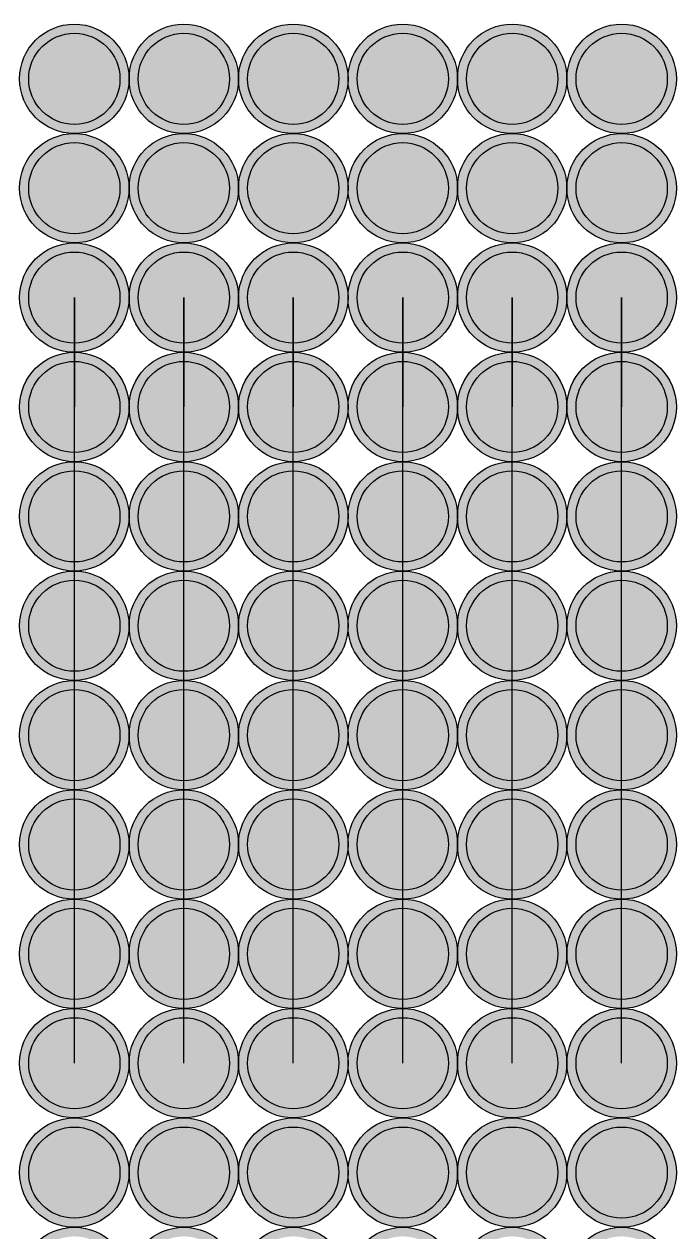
# Model space of a CAD drawing. Header units: inches. Extents: x -713 to 287, y -537 to 251.
# Drawn here: x -360.82 to -351.95, y -363.4 to -346.83 of the extents above; entities that cross this region are included whole.
import ezdxf

# ---------------------------------------------------------------- set-up
doc = ezdxf.new("R2010")
doc.units = ezdxf.units.IN
doc.header["$MEASUREMENT"] = 0

msp = doc.modelspace()

# ---------------------------------------------------------------- hatches: boundary and pattern name
at = {"linetype": 'Continuous'}
h = msp.add_hatch(color=256, dxfattribs=at)
h.set_gradient(color1=(6, 123, 249), one_color=1, tint=1)
h.paths.add_polyline_path([(-360.885, -347.583, 1), (-359.385, -347.583, 1)])
h.paths.add_polyline_path([(-359.51, -347.583, -1), (-360.76, -347.583, -1)], flags=16)
h = msp.add_hatch(color=256, dxfattribs=at)
h.set_gradient(color1=(247, 100, 8), one_color=1, tint=1)
h.paths.add_polyline_path([(-359.51, -347.583, 1), (-360.76, -347.583, 1)])
h = msp.add_hatch(color=256, dxfattribs=at)
h.set_gradient(color1=(6, 123, 249), one_color=1, tint=1)
h.paths.add_polyline_path([(-359.385, -347.583, 1), (-357.885, -347.583, 1)])
h.paths.add_polyline_path([(-358.01, -347.583, -1), (-359.26, -347.583, -1)], flags=16)
h = msp.add_hatch(color=256, dxfattribs=at)
h.set_gradient(color1=(247, 100, 8), one_color=1, tint=1)
h.paths.add_polyline_path([(-358.01, -347.583, 1), (-359.26, -347.583, 1)])
h = msp.add_hatch(color=256, dxfattribs=at)
h.set_gradient(color1=(6, 123, 249), one_color=1, tint=1)
h.paths.add_polyline_path([(-357.885, -347.583, 1), (-356.385, -347.583, 1)])
h.paths.add_polyline_path([(-356.51, -347.583, -1), (-357.76, -347.583, -1)], flags=16)
h = msp.add_hatch(color=256, dxfattribs=at)
h.set_gradient(color1=(247, 100, 8), one_color=1, tint=1)
h.paths.add_polyline_path([(-356.51, -347.583, 1), (-357.76, -347.583, 1)])
h = msp.add_hatch(color=256, dxfattribs=at)
h.set_gradient(color1=(6, 123, 249), one_color=1, tint=1)
h.paths.add_polyline_path([(-356.385, -347.583, 1), (-354.885, -347.583, 1)])
h.paths.add_polyline_path([(-355.01, -347.583, -1), (-356.26, -347.583, -1)], flags=16)
h = msp.add_hatch(color=256, dxfattribs=at)
h.set_gradient(color1=(247, 100, 8), one_color=1, tint=1)
h.paths.add_polyline_path([(-355.01, -347.583, 1), (-356.26, -347.583, 1)])
h = msp.add_hatch(color=256, dxfattribs=at)
h.set_gradient(color1=(6, 123, 249), one_color=1, tint=1)
h.paths.add_polyline_path([(-354.885, -347.583, 1), (-353.385, -347.583, 1)])
h.paths.add_polyline_path([(-353.51, -347.583, -1), (-354.76, -347.583, -1)], flags=16)
h = msp.add_hatch(color=256, dxfattribs=at)
h.set_gradient(color1=(247, 100, 8), one_color=1, tint=1)
h.paths.add_polyline_path([(-353.51, -347.583, 1), (-354.76, -347.583, 1)])
h = msp.add_hatch(color=256, dxfattribs=at)
h.set_gradient(color1=(6, 123, 249), one_color=1, tint=1)
h.paths.add_polyline_path([(-353.385, -347.583, 1), (-351.885, -347.583, 1)])
h.paths.add_polyline_path([(-352.01, -347.583, -1), (-353.26, -347.583, -1)], flags=16)
h = msp.add_hatch(color=256, dxfattribs=at)
h.set_gradient(color1=(247, 100, 8), one_color=1, tint=1)
h.paths.add_polyline_path([(-352.01, -347.583, 1), (-353.26, -347.583, 1)])
h = msp.add_hatch(color=256, dxfattribs=at)
h.set_gradient(color1=(6, 123, 249), one_color=1, tint=1)
h.paths.add_polyline_path([(-360.885, -349.083, 1), (-359.385, -349.083, 1)])
h.paths.add_polyline_path([(-359.51, -349.083, -1), (-360.76, -349.083, -1)], flags=16)
h = msp.add_hatch(color=256, dxfattribs=at)
h.set_gradient(color1=(247, 100, 8), one_color=1, tint=1)
h.paths.add_polyline_path([(-359.51, -349.083, 1), (-360.76, -349.083, 1)])
h = msp.add_hatch(color=256, dxfattribs=at)
h.set_gradient(color1=(6, 123, 249), one_color=1, tint=1)
h.paths.add_polyline_path([(-359.385, -349.083, 1), (-357.885, -349.083, 1)])
h.paths.add_polyline_path([(-358.01, -349.083, -1), (-359.26, -349.083, -1)], flags=16)
h = msp.add_hatch(color=256, dxfattribs=at)
h.set_gradient(color1=(247, 100, 8), one_color=1, tint=1)
h.paths.add_polyline_path([(-358.01, -349.083, 1), (-359.26, -349.083, 1)])
h = msp.add_hatch(color=256, dxfattribs=at)
h.set_gradient(color1=(6, 123, 249), one_color=1, tint=1)
h.paths.add_polyline_path([(-357.885, -349.083, 1), (-356.385, -349.083, 1)])
h.paths.add_polyline_path([(-356.51, -349.083, -1), (-357.76, -349.083, -1)], flags=16)
h = msp.add_hatch(color=256, dxfattribs=at)
h.set_gradient(color1=(247, 100, 8), one_color=1, tint=1)
h.paths.add_polyline_path([(-356.51, -349.083, 1), (-357.76, -349.083, 1)])
h = msp.add_hatch(color=256, dxfattribs=at)
h.set_gradient(color1=(6, 123, 249), one_color=1, tint=1)
h.paths.add_polyline_path([(-356.385, -349.083, 1), (-354.885, -349.083, 1)])
h.paths.add_polyline_path([(-355.01, -349.083, -1), (-356.26, -349.083, -1)], flags=16)
h = msp.add_hatch(color=256, dxfattribs=at)
h.set_gradient(color1=(247, 100, 8), one_color=1, tint=1)
h.paths.add_polyline_path([(-355.01, -349.083, 1), (-356.26, -349.083, 1)])
h = msp.add_hatch(color=256, dxfattribs=at)
h.set_gradient(color1=(6, 123, 249), one_color=1, tint=1)
h.paths.add_polyline_path([(-354.885, -349.083, 1), (-353.385, -349.083, 1)])
h.paths.add_polyline_path([(-353.51, -349.083, -1), (-354.76, -349.083, -1)], flags=16)
h = msp.add_hatch(color=256, dxfattribs=at)
h.set_gradient(color1=(247, 100, 8), one_color=1, tint=1)
h.paths.add_polyline_path([(-353.51, -349.083, 1), (-354.76, -349.083, 1)])
h = msp.add_hatch(color=256, dxfattribs=at)
h.set_gradient(color1=(6, 123, 249), one_color=1, tint=1)
h.paths.add_polyline_path([(-353.385, -349.083, 1), (-351.885, -349.083, 1)])
h.paths.add_polyline_path([(-352.01, -349.083, -1), (-353.26, -349.083, -1)], flags=16)
h = msp.add_hatch(color=256, dxfattribs=at)
h.set_gradient(color1=(247, 100, 8), one_color=1, tint=1)
h.paths.add_polyline_path([(-352.01, -349.083, 1), (-353.26, -349.083, 1)])
h = msp.add_hatch(color=256, dxfattribs=at)
h.set_gradient(color1=(6, 123, 249), one_color=1, tint=1)
h.paths.add_polyline_path([(-360.885, -350.583, 1), (-359.385, -350.583, 1)])
h.paths.add_polyline_path([(-359.51, -350.583, -1), (-360.76, -350.583, -1)], flags=16)
h = msp.add_hatch(color=256, dxfattribs=at)
h.set_gradient(color1=(247, 100, 8), one_color=1, tint=1)
h.paths.add_polyline_path([(-359.51, -350.583, 1), (-360.76, -350.583, 1)])
h = msp.add_hatch(color=256, dxfattribs=at)
h.set_gradient(color1=(6, 123, 249), one_color=1, tint=1)
h.paths.add_polyline_path([(-359.385, -350.583, 1), (-357.885, -350.583, 1)])
h.paths.add_polyline_path([(-358.01, -350.583, -1), (-359.26, -350.583, -1)], flags=16)
h = msp.add_hatch(color=256, dxfattribs=at)
h.set_gradient(color1=(247, 100, 8), one_color=1, tint=1)
h.paths.add_polyline_path([(-358.01, -350.583, 1), (-359.26, -350.583, 1)])
h = msp.add_hatch(color=256, dxfattribs=at)
h.set_gradient(color1=(6, 123, 249), one_color=1, tint=1)
h.paths.add_polyline_path([(-357.885, -350.583, 1), (-356.385, -350.583, 1)])
h.paths.add_polyline_path([(-356.51, -350.583, -1), (-357.76, -350.583, -1)], flags=16)
h = msp.add_hatch(color=256, dxfattribs=at)
h.set_gradient(color1=(247, 100, 8), one_color=1, tint=1)
h.paths.add_polyline_path([(-356.51, -350.583, 1), (-357.76, -350.583, 1)])
h = msp.add_hatch(color=256, dxfattribs=at)
h.set_gradient(color1=(6, 123, 249), one_color=1, tint=1)
h.paths.add_polyline_path([(-356.385, -350.583, 1), (-354.885, -350.583, 1)])
h.paths.add_polyline_path([(-355.01, -350.583, -1), (-356.26, -350.583, -1)], flags=16)
h = msp.add_hatch(color=256, dxfattribs=at)
h.set_gradient(color1=(247, 100, 8), one_color=1, tint=1)
h.paths.add_polyline_path([(-355.01, -350.583, 1), (-356.26, -350.583, 1)])
h = msp.add_hatch(color=256, dxfattribs=at)
h.set_gradient(color1=(6, 123, 249), one_color=1, tint=1)
h.paths.add_polyline_path([(-354.885, -350.583, 1), (-353.385, -350.583, 1)])
h.paths.add_polyline_path([(-353.51, -350.583, -1), (-354.76, -350.583, -1)], flags=16)
h = msp.add_hatch(color=256, dxfattribs=at)
h.set_gradient(color1=(247, 100, 8), one_color=1, tint=1)
h.paths.add_polyline_path([(-353.51, -350.583, 1), (-354.76, -350.583, 1)])
h = msp.add_hatch(color=256, dxfattribs=at)
h.set_gradient(color1=(6, 123, 249), one_color=1, tint=1)
h.paths.add_polyline_path([(-353.385, -350.583, 1), (-351.885, -350.583, 1)])
h.paths.add_polyline_path([(-352.01, -350.583, -1), (-353.26, -350.583, -1)], flags=16)
h = msp.add_hatch(color=256, dxfattribs=at)
h.set_gradient(color1=(247, 100, 8), one_color=1, tint=1)
h.paths.add_polyline_path([(-352.01, -350.583, 1), (-353.26, -350.583, 1)])
h = msp.add_hatch(color=256, dxfattribs=at)
h.set_gradient(color1=(6, 123, 249), one_color=1, tint=1)
h.paths.add_polyline_path([(-360.885, -352.083, 1), (-359.385, -352.083, 1)])
h.paths.add_polyline_path([(-359.51, -352.083, -1), (-360.76, -352.083, -1)], flags=16)
h = msp.add_hatch(color=256, dxfattribs=at)
h.set_gradient(color1=(6, 123, 249), one_color=1, tint=1)
h.paths.add_polyline_path([(-359.385, -352.083, 1), (-357.885, -352.083, 1)])
h.paths.add_polyline_path([(-358.01, -352.083, -1), (-359.26, -352.083, -1)], flags=16)
h = msp.add_hatch(color=256, dxfattribs=at)
h.set_gradient(color1=(6, 123, 249), one_color=1, tint=1)
h.paths.add_polyline_path([(-357.885, -352.083, 1), (-356.385, -352.083, 1)])
h.paths.add_polyline_path([(-356.51, -352.083, -1), (-357.76, -352.083, -1)], flags=16)
h = msp.add_hatch(color=256, dxfattribs=at)
h.set_gradient(color1=(6, 123, 249), one_color=1, tint=1)
h.paths.add_polyline_path([(-356.385, -352.083, 1), (-354.885, -352.083, 1)])
h.paths.add_polyline_path([(-355.01, -352.083, -1), (-356.26, -352.083, -1)], flags=16)
h = msp.add_hatch(color=256, dxfattribs=at)
h.set_gradient(color1=(6, 123, 249), one_color=1, tint=1)
h.paths.add_polyline_path([(-354.885, -352.083, 1), (-353.385, -352.083, 1)])
h.paths.add_polyline_path([(-353.51, -352.083, -1), (-354.76, -352.083, -1)], flags=16)
h = msp.add_hatch(color=256, dxfattribs=at)
h.set_gradient(color1=(6, 123, 249), one_color=1, tint=1)
h.paths.add_polyline_path([(-353.385, -352.083, 1), (-351.885, -352.083, 1)])
h.paths.add_polyline_path([(-352.01, -352.083, -1), (-353.26, -352.083, -1)], flags=16)
h = msp.add_hatch(color=256, dxfattribs=at)
h.set_gradient(color1=(247, 100, 8), one_color=1, tint=1)
h.paths.add_polyline_path([(-359.51, -352.083, 1), (-360.76, -352.083, 1)])
h = msp.add_hatch(color=256, dxfattribs=at)
h.set_gradient(color1=(247, 100, 8), one_color=1, tint=1)
h.paths.add_polyline_path([(-358.01, -352.083, 1), (-359.26, -352.083, 1)])
h = msp.add_hatch(color=256, dxfattribs=at)
h.set_gradient(color1=(247, 100, 8), one_color=1, tint=1)
h.paths.add_polyline_path([(-356.51, -352.083, 1), (-357.76, -352.083, 1)])
h = msp.add_hatch(color=256, dxfattribs=at)
h.set_gradient(color1=(247, 100, 8), one_color=1, tint=1)
h.paths.add_polyline_path([(-355.01, -352.083, 1), (-356.26, -352.083, 1)])
h = msp.add_hatch(color=256, dxfattribs=at)
h.set_gradient(color1=(247, 100, 8), one_color=1, tint=1)
h.paths.add_polyline_path([(-353.51, -352.083, 1), (-354.76, -352.083, 1)])
h = msp.add_hatch(color=256, dxfattribs=at)
h.set_gradient(color1=(247, 100, 8), one_color=1, tint=1)
h.paths.add_polyline_path([(-352.01, -352.083, 1), (-353.26, -352.083, 1)])
h = msp.add_hatch(color=256, dxfattribs=at)
h.set_gradient(color1=(6, 123, 249), one_color=1, tint=1)
h.paths.add_polyline_path([(-360.885, -353.583, 1), (-359.385, -353.583, 1)])
h.paths.add_polyline_path([(-359.51, -353.583, -1), (-360.76, -353.583, -1)], flags=16)
h = msp.add_hatch(color=256, dxfattribs=at)
h.set_gradient(color1=(6, 123, 249), one_color=1, tint=1)
h.paths.add_polyline_path([(-359.385, -353.583, 1), (-357.885, -353.583, 1)])
h.paths.add_polyline_path([(-358.01, -353.583, -1), (-359.26, -353.583, -1)], flags=16)
h = msp.add_hatch(color=256, dxfattribs=at)
h.set_gradient(color1=(6, 123, 249), one_color=1, tint=1)
h.paths.add_polyline_path([(-357.885, -353.583, 1), (-356.385, -353.583, 1)])
h.paths.add_polyline_path([(-356.51, -353.583, -1), (-357.76, -353.583, -1)], flags=16)
h = msp.add_hatch(color=256, dxfattribs=at)
h.set_gradient(color1=(6, 123, 249), one_color=1, tint=1)
h.paths.add_polyline_path([(-356.385, -353.583, 1), (-354.885, -353.583, 1)])
h.paths.add_polyline_path([(-355.01, -353.583, -1), (-356.26, -353.583, -1)], flags=16)
h = msp.add_hatch(color=256, dxfattribs=at)
h.set_gradient(color1=(6, 123, 249), one_color=1, tint=1)
h.paths.add_polyline_path([(-354.885, -353.583, 1), (-353.385, -353.583, 1)])
h.paths.add_polyline_path([(-353.51, -353.583, -1), (-354.76, -353.583, -1)], flags=16)
h = msp.add_hatch(color=256, dxfattribs=at)
h.set_gradient(color1=(6, 123, 249), one_color=1, tint=1)
h.paths.add_polyline_path([(-353.385, -353.583, 1), (-351.885, -353.583, 1)])
h.paths.add_polyline_path([(-352.01, -353.583, -1), (-353.26, -353.583, -1)], flags=16)
h = msp.add_hatch(color=256, dxfattribs=at)
h.set_gradient(color1=(247, 100, 8), one_color=1, tint=1)
h.paths.add_polyline_path([(-359.51, -353.583, 1), (-360.76, -353.583, 1)])
h = msp.add_hatch(color=256, dxfattribs=at)
h.set_gradient(color1=(247, 100, 8), one_color=1, tint=1)
h.paths.add_polyline_path([(-358.01, -353.583, 1), (-359.26, -353.583, 1)])
h = msp.add_hatch(color=256, dxfattribs=at)
h.set_gradient(color1=(247, 100, 8), one_color=1, tint=1)
h.paths.add_polyline_path([(-356.51, -353.583, 1), (-357.76, -353.583, 1)])
h = msp.add_hatch(color=256, dxfattribs=at)
h.set_gradient(color1=(247, 100, 8), one_color=1, tint=1)
h.paths.add_polyline_path([(-355.01, -353.583, 1), (-356.26, -353.583, 1)])
h = msp.add_hatch(color=256, dxfattribs=at)
h.set_gradient(color1=(247, 100, 8), one_color=1, tint=1)
h.paths.add_polyline_path([(-353.51, -353.583, 1), (-354.76, -353.583, 1)])
h = msp.add_hatch(color=256, dxfattribs=at)
h.set_gradient(color1=(247, 100, 8), one_color=1, tint=1)
h.paths.add_polyline_path([(-352.01, -353.583, 1), (-353.26, -353.583, 1)])
h = msp.add_hatch(color=256, dxfattribs=at)
h.set_gradient(color1=(6, 123, 249), one_color=1, tint=1)
h.paths.add_polyline_path([(-360.885, -355.083, 1), (-359.385, -355.083, 1)])
h.paths.add_polyline_path([(-359.51, -355.083, -1), (-360.76, -355.083, -1)], flags=16)
h = msp.add_hatch(color=256, dxfattribs=at)
h.set_gradient(color1=(6, 123, 249), one_color=1, tint=1)
h.paths.add_polyline_path([(-359.385, -355.083, 1), (-357.885, -355.083, 1)])
h.paths.add_polyline_path([(-358.01, -355.083, -1), (-359.26, -355.083, -1)], flags=16)
h = msp.add_hatch(color=256, dxfattribs=at)
h.set_gradient(color1=(6, 123, 249), one_color=1, tint=1)
h.paths.add_polyline_path([(-357.885, -355.083, 1), (-356.385, -355.083, 1)])
h.paths.add_polyline_path([(-356.51, -355.083, -1), (-357.76, -355.083, -1)], flags=16)
h = msp.add_hatch(color=256, dxfattribs=at)
h.set_gradient(color1=(6, 123, 249), one_color=1, tint=1)
h.paths.add_polyline_path([(-356.385, -355.083, 1), (-354.885, -355.083, 1)])
h.paths.add_polyline_path([(-355.01, -355.083, -1), (-356.26, -355.083, -1)], flags=16)
h = msp.add_hatch(color=256, dxfattribs=at)
h.set_gradient(color1=(6, 123, 249), one_color=1, tint=1)
h.paths.add_polyline_path([(-354.885, -355.083, 1), (-353.385, -355.083, 1)])
h.paths.add_polyline_path([(-353.51, -355.083, -1), (-354.76, -355.083, -1)], flags=16)
h = msp.add_hatch(color=256, dxfattribs=at)
h.set_gradient(color1=(6, 123, 249), one_color=1, tint=1)
h.paths.add_polyline_path([(-353.385, -355.083, 1), (-351.885, -355.083, 1)])
h.paths.add_polyline_path([(-352.01, -355.083, -1), (-353.26, -355.083, -1)], flags=16)
h = msp.add_hatch(color=256, dxfattribs=at)
h.set_gradient(color1=(247, 100, 8), one_color=1, tint=1)
h.paths.add_polyline_path([(-359.51, -355.083, 1), (-360.76, -355.083, 1)])
h = msp.add_hatch(color=256, dxfattribs=at)
h.set_gradient(color1=(247, 100, 8), one_color=1, tint=1)
h.paths.add_polyline_path([(-358.01, -355.083, 1), (-359.26, -355.083, 1)])
h = msp.add_hatch(color=256, dxfattribs=at)
h.set_gradient(color1=(247, 100, 8), one_color=1, tint=1)
h.paths.add_polyline_path([(-356.51, -355.083, 1), (-357.76, -355.083, 1)])
h = msp.add_hatch(color=256, dxfattribs=at)
h.set_gradient(color1=(247, 100, 8), one_color=1, tint=1)
h.paths.add_polyline_path([(-355.01, -355.083, 1), (-356.26, -355.083, 1)])
h = msp.add_hatch(color=256, dxfattribs=at)
h.set_gradient(color1=(247, 100, 8), one_color=1, tint=1)
h.paths.add_polyline_path([(-353.51, -355.083, 1), (-354.76, -355.083, 1)])
h = msp.add_hatch(color=256, dxfattribs=at)
h.set_gradient(color1=(247, 100, 8), one_color=1, tint=1)
h.paths.add_polyline_path([(-352.01, -355.083, 1), (-353.26, -355.083, 1)])
h = msp.add_hatch(color=256, dxfattribs=at)
h.set_gradient(color1=(6, 123, 249), one_color=1, tint=1)
h.paths.add_polyline_path([(-360.885, -356.583, 1), (-359.385, -356.583, 1)])
h.paths.add_polyline_path([(-359.51, -356.583, -1), (-360.76, -356.583, -1)], flags=16)
h = msp.add_hatch(color=256, dxfattribs=at)
h.set_gradient(color1=(6, 123, 249), one_color=1, tint=1)
h.paths.add_polyline_path([(-359.385, -356.583, 1), (-357.885, -356.583, 1)])
h.paths.add_polyline_path([(-358.01, -356.583, -1), (-359.26, -356.583, -1)], flags=16)
h = msp.add_hatch(color=256, dxfattribs=at)
h.set_gradient(color1=(6, 123, 249), one_color=1, tint=1)
h.paths.add_polyline_path([(-357.885, -356.583, 1), (-356.385, -356.583, 1)])
h.paths.add_polyline_path([(-356.51, -356.583, -1), (-357.76, -356.583, -1)], flags=16)
h = msp.add_hatch(color=256, dxfattribs=at)
h.set_gradient(color1=(6, 123, 249), one_color=1, tint=1)
h.paths.add_polyline_path([(-356.385, -356.583, 1), (-354.885, -356.583, 1)])
h.paths.add_polyline_path([(-355.01, -356.583, -1), (-356.26, -356.583, -1)], flags=16)
h = msp.add_hatch(color=256, dxfattribs=at)
h.set_gradient(color1=(6, 123, 249), one_color=1, tint=1)
h.paths.add_polyline_path([(-354.885, -356.583, 1), (-353.385, -356.583, 1)])
h.paths.add_polyline_path([(-353.51, -356.583, -1), (-354.76, -356.583, -1)], flags=16)
h = msp.add_hatch(color=256, dxfattribs=at)
h.set_gradient(color1=(6, 123, 249), one_color=1, tint=1)
h.paths.add_polyline_path([(-353.385, -356.583, 1), (-351.885, -356.583, 1)])
h.paths.add_polyline_path([(-352.01, -356.583, -1), (-353.26, -356.583, -1)], flags=16)
h = msp.add_hatch(color=256, dxfattribs=at)
h.set_gradient(color1=(247, 100, 8), one_color=1, tint=1)
h.paths.add_polyline_path([(-359.51, -356.583, 1), (-360.76, -356.583, 1)])
h = msp.add_hatch(color=256, dxfattribs=at)
h.set_gradient(color1=(247, 100, 8), one_color=1, tint=1)
h.paths.add_polyline_path([(-358.01, -356.583, 1), (-359.26, -356.583, 1)])
h = msp.add_hatch(color=256, dxfattribs=at)
h.set_gradient(color1=(247, 100, 8), one_color=1, tint=1)
h.paths.add_polyline_path([(-356.51, -356.583, 1), (-357.76, -356.583, 1)])
h = msp.add_hatch(color=256, dxfattribs=at)
h.set_gradient(color1=(247, 100, 8), one_color=1, tint=1)
h.paths.add_polyline_path([(-355.01, -356.583, 1), (-356.26, -356.583, 1)])
h = msp.add_hatch(color=256, dxfattribs=at)
h.set_gradient(color1=(247, 100, 8), one_color=1, tint=1)
h.paths.add_polyline_path([(-353.51, -356.583, 1), (-354.76, -356.583, 1)])
h = msp.add_hatch(color=256, dxfattribs=at)
h.set_gradient(color1=(247, 100, 8), one_color=1, tint=1)
h.paths.add_polyline_path([(-352.01, -356.583, 1), (-353.26, -356.583, 1)])
h = msp.add_hatch(color=256, dxfattribs=at)
h.set_gradient(color1=(6, 123, 249), one_color=1, tint=1)
h.paths.add_polyline_path([(-360.885, -358.083, 1), (-359.385, -358.083, 1)])
h.paths.add_polyline_path([(-359.51, -358.083, -1), (-360.76, -358.083, -1)], flags=16)
h = msp.add_hatch(color=256, dxfattribs=at)
h.set_gradient(color1=(6, 123, 249), one_color=1, tint=1)
h.paths.add_polyline_path([(-359.385, -358.083, 1), (-357.885, -358.083, 1)])
h.paths.add_polyline_path([(-358.01, -358.083, -1), (-359.26, -358.083, -1)], flags=16)
h = msp.add_hatch(color=256, dxfattribs=at)
h.set_gradient(color1=(6, 123, 249), one_color=1, tint=1)
h.paths.add_polyline_path([(-357.885, -358.083, 1), (-356.385, -358.083, 1)])
h.paths.add_polyline_path([(-356.51, -358.083, -1), (-357.76, -358.083, -1)], flags=16)
h = msp.add_hatch(color=256, dxfattribs=at)
h.set_gradient(color1=(6, 123, 249), one_color=1, tint=1)
h.paths.add_polyline_path([(-356.385, -358.083, 1), (-354.885, -358.083, 1)])
h.paths.add_polyline_path([(-355.01, -358.083, -1), (-356.26, -358.083, -1)], flags=16)
h = msp.add_hatch(color=256, dxfattribs=at)
h.set_gradient(color1=(6, 123, 249), one_color=1, tint=1)
h.paths.add_polyline_path([(-354.885, -358.083, 1), (-353.385, -358.083, 1)])
h.paths.add_polyline_path([(-353.51, -358.083, -1), (-354.76, -358.083, -1)], flags=16)
h = msp.add_hatch(color=256, dxfattribs=at)
h.set_gradient(color1=(6, 123, 249), one_color=1, tint=1)
h.paths.add_polyline_path([(-353.385, -358.083, 1), (-351.885, -358.083, 1)])
h.paths.add_polyline_path([(-352.01, -358.083, -1), (-353.26, -358.083, -1)], flags=16)
h = msp.add_hatch(color=256, dxfattribs=at)
h.set_gradient(color1=(247, 100, 8), one_color=1, tint=1)
h.paths.add_polyline_path([(-359.51, -358.083, 1), (-360.76, -358.083, 1)])
h = msp.add_hatch(color=256, dxfattribs=at)
h.set_gradient(color1=(247, 100, 8), one_color=1, tint=1)
h.paths.add_polyline_path([(-358.01, -358.083, 1), (-359.26, -358.083, 1)])
h = msp.add_hatch(color=256, dxfattribs=at)
h.set_gradient(color1=(247, 100, 8), one_color=1, tint=1)
h.paths.add_polyline_path([(-356.51, -358.083, 1), (-357.76, -358.083, 1)])
h = msp.add_hatch(color=256, dxfattribs=at)
h.set_gradient(color1=(247, 100, 8), one_color=1, tint=1)
h.paths.add_polyline_path([(-355.01, -358.083, 1), (-356.26, -358.083, 1)])
h = msp.add_hatch(color=256, dxfattribs=at)
h.set_gradient(color1=(247, 100, 8), one_color=1, tint=1)
h.paths.add_polyline_path([(-353.51, -358.083, 1), (-354.76, -358.083, 1)])
h = msp.add_hatch(color=256, dxfattribs=at)
h.set_gradient(color1=(247, 100, 8), one_color=1, tint=1)
h.paths.add_polyline_path([(-352.01, -358.083, 1), (-353.26, -358.083, 1)])
h = msp.add_hatch(color=256, dxfattribs=at)
h.set_gradient(color1=(6, 123, 249), one_color=1, tint=1)
h.paths.add_polyline_path([(-360.885, -359.583, 1), (-359.385, -359.583, 1)])
h.paths.add_polyline_path([(-359.51, -359.583, -1), (-360.76, -359.583, -1)], flags=16)
h = msp.add_hatch(color=256, dxfattribs=at)
h.set_gradient(color1=(6, 123, 249), one_color=1, tint=1)
h.paths.add_polyline_path([(-359.385, -359.583, 1), (-357.885, -359.583, 1)])
h.paths.add_polyline_path([(-358.01, -359.583, -1), (-359.26, -359.583, -1)], flags=16)
h = msp.add_hatch(color=256, dxfattribs=at)
h.set_gradient(color1=(6, 123, 249), one_color=1, tint=1)
h.paths.add_polyline_path([(-357.885, -359.583, 1), (-356.385, -359.583, 1)])
h.paths.add_polyline_path([(-356.51, -359.583, -1), (-357.76, -359.583, -1)], flags=16)
h = msp.add_hatch(color=256, dxfattribs=at)
h.set_gradient(color1=(6, 123, 249), one_color=1, tint=1)
h.paths.add_polyline_path([(-356.385, -359.583, 1), (-354.885, -359.583, 1)])
h.paths.add_polyline_path([(-355.01, -359.583, -1), (-356.26, -359.583, -1)], flags=16)
h = msp.add_hatch(color=256, dxfattribs=at)
h.set_gradient(color1=(6, 123, 249), one_color=1, tint=1)
h.paths.add_polyline_path([(-354.885, -359.583, 1), (-353.385, -359.583, 1)])
h.paths.add_polyline_path([(-353.51, -359.583, -1), (-354.76, -359.583, -1)], flags=16)
h = msp.add_hatch(color=256, dxfattribs=at)
h.set_gradient(color1=(6, 123, 249), one_color=1, tint=1)
h.paths.add_polyline_path([(-353.385, -359.583, 1), (-351.885, -359.583, 1)])
h.paths.add_polyline_path([(-352.01, -359.583, -1), (-353.26, -359.583, -1)], flags=16)
h = msp.add_hatch(color=256, dxfattribs=at)
h.set_gradient(color1=(247, 100, 8), one_color=1, tint=1)
h.paths.add_polyline_path([(-359.51, -359.583, 1), (-360.76, -359.583, 1)])
h = msp.add_hatch(color=256, dxfattribs=at)
h.set_gradient(color1=(247, 100, 8), one_color=1, tint=1)
h.paths.add_polyline_path([(-358.01, -359.583, 1), (-359.26, -359.583, 1)])
h = msp.add_hatch(color=256, dxfattribs=at)
h.set_gradient(color1=(247, 100, 8), one_color=1, tint=1)
h.paths.add_polyline_path([(-356.51, -359.583, 1), (-357.76, -359.583, 1)])
h = msp.add_hatch(color=256, dxfattribs=at)
h.set_gradient(color1=(247, 100, 8), one_color=1, tint=1)
h.paths.add_polyline_path([(-355.01, -359.583, 1), (-356.26, -359.583, 1)])
h = msp.add_hatch(color=256, dxfattribs=at)
h.set_gradient(color1=(247, 100, 8), one_color=1, tint=1)
h.paths.add_polyline_path([(-353.51, -359.583, 1), (-354.76, -359.583, 1)])
h = msp.add_hatch(color=256, dxfattribs=at)
h.set_gradient(color1=(247, 100, 8), one_color=1, tint=1)
h.paths.add_polyline_path([(-352.01, -359.583, 1), (-353.26, -359.583, 1)])
h = msp.add_hatch(color=256, dxfattribs=at)
h.set_gradient(color1=(6, 123, 249), one_color=1, tint=1)
h.paths.add_polyline_path([(-360.885, -361.083, 1), (-359.385, -361.083, 1)])
h.paths.add_polyline_path([(-359.51, -361.083, -1), (-360.76, -361.083, -1)], flags=16)
h = msp.add_hatch(color=256, dxfattribs=at)
h.set_gradient(color1=(6, 123, 249), one_color=1, tint=1)
h.paths.add_polyline_path([(-359.385, -361.083, 1), (-357.885, -361.083, 1)])
h.paths.add_polyline_path([(-358.01, -361.083, -1), (-359.26, -361.083, -1)], flags=16)
h = msp.add_hatch(color=256, dxfattribs=at)
h.set_gradient(color1=(6, 123, 249), one_color=1, tint=1)
h.paths.add_polyline_path([(-357.885, -361.083, 1), (-356.385, -361.083, 1)])
h.paths.add_polyline_path([(-356.51, -361.083, -1), (-357.76, -361.083, -1)], flags=16)
h = msp.add_hatch(color=256, dxfattribs=at)
h.set_gradient(color1=(6, 123, 249), one_color=1, tint=1)
h.paths.add_polyline_path([(-356.385, -361.083, 1), (-354.885, -361.083, 1)])
h.paths.add_polyline_path([(-355.01, -361.083, -1), (-356.26, -361.083, -1)], flags=16)
h = msp.add_hatch(color=256, dxfattribs=at)
h.set_gradient(color1=(6, 123, 249), one_color=1, tint=1)
h.paths.add_polyline_path([(-354.885, -361.083, 1), (-353.385, -361.083, 1)])
h.paths.add_polyline_path([(-353.51, -361.083, -1), (-354.76, -361.083, -1)], flags=16)
h = msp.add_hatch(color=256, dxfattribs=at)
h.set_gradient(color1=(6, 123, 249), one_color=1, tint=1)
h.paths.add_polyline_path([(-353.385, -361.083, 1), (-351.885, -361.083, 1)])
h.paths.add_polyline_path([(-352.01, -361.083, -1), (-353.26, -361.083, -1)], flags=16)
h = msp.add_hatch(color=256, dxfattribs=at)
h.set_gradient(color1=(247, 100, 8), one_color=1, tint=1)
h.paths.add_polyline_path([(-359.51, -361.083, 1), (-360.76, -361.083, 1)])
h = msp.add_hatch(color=256, dxfattribs=at)
h.set_gradient(color1=(247, 100, 8), one_color=1, tint=1)
h.paths.add_polyline_path([(-358.01, -361.083, 1), (-359.26, -361.083, 1)])
h = msp.add_hatch(color=256, dxfattribs=at)
h.set_gradient(color1=(247, 100, 8), one_color=1, tint=1)
h.paths.add_polyline_path([(-356.51, -361.083, 1), (-357.76, -361.083, 1)])
h = msp.add_hatch(color=256, dxfattribs=at)
h.set_gradient(color1=(247, 100, 8), one_color=1, tint=1)
h.paths.add_polyline_path([(-355.01, -361.083, 1), (-356.26, -361.083, 1)])
h = msp.add_hatch(color=256, dxfattribs=at)
h.set_gradient(color1=(247, 100, 8), one_color=1, tint=1)
h.paths.add_polyline_path([(-353.51, -361.083, 1), (-354.76, -361.083, 1)])
h = msp.add_hatch(color=256, dxfattribs=at)
h.set_gradient(color1=(247, 100, 8), one_color=1, tint=1)
h.paths.add_polyline_path([(-352.01, -361.083, 1), (-353.26, -361.083, 1)])
h = msp.add_hatch(color=256, dxfattribs=at)
h.set_gradient(color1=(6, 123, 249), one_color=1, tint=1)
h.paths.add_polyline_path([(-360.885, -362.583, 1), (-359.385, -362.583, 1)])
h.paths.add_polyline_path([(-359.51, -362.583, -1), (-360.76, -362.583, -1)], flags=16)
h = msp.add_hatch(color=256, dxfattribs=at)
h.set_gradient(color1=(6, 123, 249), one_color=1, tint=1)
h.paths.add_polyline_path([(-359.385, -362.583, 1), (-357.885, -362.583, 1)])
h.paths.add_polyline_path([(-358.01, -362.583, -1), (-359.26, -362.583, -1)], flags=16)
h = msp.add_hatch(color=256, dxfattribs=at)
h.set_gradient(color1=(6, 123, 249), one_color=1, tint=1)
h.paths.add_polyline_path([(-357.885, -362.583, 1), (-356.385, -362.583, 1)])
h.paths.add_polyline_path([(-356.51, -362.583, -1), (-357.76, -362.583, -1)], flags=16)
h = msp.add_hatch(color=256, dxfattribs=at)
h.set_gradient(color1=(6, 123, 249), one_color=1, tint=1)
h.paths.add_polyline_path([(-356.385, -362.583, 1), (-354.885, -362.583, 1)])
h.paths.add_polyline_path([(-355.01, -362.583, -1), (-356.26, -362.583, -1)], flags=16)
h = msp.add_hatch(color=256, dxfattribs=at)
h.set_gradient(color1=(6, 123, 249), one_color=1, tint=1)
h.paths.add_polyline_path([(-354.885, -362.583, 1), (-353.385, -362.583, 1)])
h.paths.add_polyline_path([(-353.51, -362.583, -1), (-354.76, -362.583, -1)], flags=16)
h = msp.add_hatch(color=256, dxfattribs=at)
h.set_gradient(color1=(6, 123, 249), one_color=1, tint=1)
h.paths.add_polyline_path([(-353.385, -362.583, 1), (-351.885, -362.583, 1)])
h.paths.add_polyline_path([(-352.01, -362.583, -1), (-353.26, -362.583, -1)], flags=16)
h = msp.add_hatch(color=256, dxfattribs=at)
h.set_gradient(color1=(247, 100, 8), one_color=1, tint=1)
h.paths.add_polyline_path([(-359.51, -362.583, 1), (-360.76, -362.583, 1)])
h = msp.add_hatch(color=256, dxfattribs=at)
h.set_gradient(color1=(247, 100, 8), one_color=1, tint=1)
h.paths.add_polyline_path([(-358.01, -362.583, 1), (-359.26, -362.583, 1)])
h = msp.add_hatch(color=256, dxfattribs=at)
h.set_gradient(color1=(247, 100, 8), one_color=1, tint=1)
h.paths.add_polyline_path([(-356.51, -362.583, 1), (-357.76, -362.583, 1)])
h = msp.add_hatch(color=256, dxfattribs=at)
h.set_gradient(color1=(247, 100, 8), one_color=1, tint=1)
h.paths.add_polyline_path([(-355.01, -362.583, 1), (-356.26, -362.583, 1)])
h = msp.add_hatch(color=256, dxfattribs=at)
h.set_gradient(color1=(247, 100, 8), one_color=1, tint=1)
h.paths.add_polyline_path([(-353.51, -362.583, 1), (-354.76, -362.583, 1)])
h = msp.add_hatch(color=256, dxfattribs=at)
h.set_gradient(color1=(247, 100, 8), one_color=1, tint=1)
h.paths.add_polyline_path([(-352.01, -362.583, 1), (-353.26, -362.583, 1)])
h = msp.add_hatch(color=256, dxfattribs=at)
h.set_gradient(color1=(6, 123, 249), one_color=1, tint=1)
h.paths.add_polyline_path([(-360.885, -364.083, 1), (-359.385, -364.083, 1)])
h.paths.add_polyline_path([(-359.51, -364.083, -1), (-360.76, -364.083, -1)], flags=16)
h = msp.add_hatch(color=256, dxfattribs=at)
h.set_gradient(color1=(6, 123, 249), one_color=1, tint=1)
h.paths.add_polyline_path([(-359.385, -364.083, 1), (-357.885, -364.083, 1)])
h.paths.add_polyline_path([(-358.01, -364.083, -1), (-359.26, -364.083, -1)], flags=16)
h = msp.add_hatch(color=256, dxfattribs=at)
h.set_gradient(color1=(6, 123, 249), one_color=1, tint=1)
h.paths.add_polyline_path([(-357.885, -364.083, 1), (-356.385, -364.083, 1)])
h.paths.add_polyline_path([(-356.51, -364.083, -1), (-357.76, -364.083, -1)], flags=16)
h = msp.add_hatch(color=256, dxfattribs=at)
h.set_gradient(color1=(6, 123, 249), one_color=1, tint=1)
h.paths.add_polyline_path([(-356.385, -364.083, 1), (-354.885, -364.083, 1)])
h.paths.add_polyline_path([(-355.01, -364.083, -1), (-356.26, -364.083, -1)], flags=16)
h = msp.add_hatch(color=256, dxfattribs=at)
h.set_gradient(color1=(6, 123, 249), one_color=1, tint=1)
h.paths.add_polyline_path([(-354.885, -364.083, 1), (-353.385, -364.083, 1)])
h.paths.add_polyline_path([(-353.51, -364.083, -1), (-354.76, -364.083, -1)], flags=16)
h = msp.add_hatch(color=256, dxfattribs=at)
h.set_gradient(color1=(6, 123, 249), one_color=1, tint=1)
h.paths.add_polyline_path([(-353.385, -364.083, 1), (-351.885, -364.083, 1)])
h.paths.add_polyline_path([(-352.01, -364.083, -1), (-353.26, -364.083, -1)], flags=16)

# ---------------------------------------------------------------- linework, layer by layer
for p, q in [((-360.135, -352.083), (-360.135, -350.583)), ((-360.135, -350.583), (-360.135, -352.083)), ((-358.635, -352.083), (-358.635, -350.583)), ((-358.635, -350.583), (-358.635, -352.083)), ((-357.135, -352.083), (-357.135, -350.583)), ((-357.135, -350.583), (-357.135, -352.083)), ((-355.635, -352.083), (-355.635, -350.583)), ((-355.635, -350.583), (-355.635, -352.083)), ((-354.135, -352.083), (-354.135, -350.583)), ((-354.135, -350.583), (-354.135, -352.083)), ((-352.635, -352.083), (-352.635, -350.583)), ((-352.635, -350.583), (-352.635, -352.083)), ((-360.135, -353.583), (-360.135, -352.083)), ((-358.635, -353.583), (-358.635, -352.083)), ((-357.135, -353.583), (-357.135, -352.083)), ((-355.635, -353.583), (-355.635, -352.083)), ((-354.135, -353.583), (-354.135, -352.083)), ((-352.635, -353.583), (-352.635, -352.083)), ((-360.135, -355.083), (-360.135, -353.583)), ((-358.635, -355.083), (-358.635, -353.583)), ((-357.135, -355.083), (-357.135, -353.583)), ((-355.635, -355.083), (-355.635, -353.583)), ((-354.135, -355.083), (-354.135, -353.583)), ((-352.635, -355.083), (-352.635, -353.583)), ((-360.135, -356.583), (-360.135, -355.083)), ((-358.635, -356.583), (-358.635, -355.083)), ((-357.135, -356.583), (-357.135, -355.083)), ((-355.635, -356.583), (-355.635, -355.083)), ((-354.135, -356.583), (-354.135, -355.083)), ((-352.635, -356.583), (-352.635, -355.083)), ((-360.135, -358.083), (-360.135, -356.583)), ((-358.635, -358.083), (-358.635, -356.583)), ((-357.135, -358.083), (-357.135, -356.583)), ((-355.635, -358.083), (-355.635, -356.583)), ((-354.135, -358.083), (-354.135, -356.583)), ((-352.635, -358.083), (-352.635, -356.583)), ((-360.135, -359.583), (-360.135, -358.083)), ((-358.635, -359.583), (-358.635, -358.083)), ((-357.135, -359.583), (-357.135, -358.083)), ((-355.635, -359.583), (-355.635, -358.083)), ((-354.135, -359.583), (-354.135, -358.083)), ((-352.635, -359.583), (-352.635, -358.083)), ((-360.135, -361.083), (-360.135, -359.583)), ((-358.635, -361.083), (-358.635, -359.583)), ((-357.135, -361.083), (-357.135, -359.583)), ((-355.635, -361.083), (-355.635, -359.583)), ((-354.135, -361.083), (-354.135, -359.583)), ((-352.635, -361.083), (-352.635, -359.583))]:
    msp.add_line(p, q, dxfattribs=at)
for centre, radius in [((-360.135, -347.583), 0.75), ((-360.135, -347.583), 0.625), ((-358.635, -347.583), 0.75), ((-358.635, -347.583), 0.625), ((-357.135, -347.583), 0.75), ((-357.135, -347.583), 0.625), ((-355.635, -347.583), 0.75), ((-355.635, -347.583), 0.625), ((-354.135, -347.583), 0.75), ((-354.135, -347.583), 0.625), ((-352.635, -347.583), 0.75), ((-352.635, -347.583), 0.625), ((-360.135, -349.083), 0.75), ((-360.135, -349.083), 0.625), ((-358.635, -349.083), 0.75), ((-358.635, -349.083), 0.625), ((-357.135, -349.083), 0.75), ((-357.135, -349.083), 0.625), ((-355.635, -349.083), 0.75), ((-355.635, -349.083), 0.625), ((-354.135, -349.083), 0.75), ((-354.135, -349.083), 0.625), ((-352.635, -349.083), 0.75), ((-352.635, -349.083), 0.625), ((-360.135, -350.583), 0.75), ((-360.135, -350.583), 0.625), ((-358.635, -350.583), 0.75), ((-358.635, -350.583), 0.625), ((-357.135, -350.583), 0.75), ((-357.135, -350.583), 0.625), ((-355.635, -350.583), 0.75), ((-355.635, -350.583), 0.625), ((-354.135, -350.583), 0.75), ((-354.135, -350.583), 0.625), ((-352.635, -350.583), 0.75), ((-352.635, -350.583), 0.625), ((-360.135, -352.083), 0.75), ((-358.635, -352.083), 0.75), ((-357.135, -352.083), 0.75), ((-355.635, -352.083), 0.75), ((-354.135, -352.083), 0.75), ((-352.635, -352.083), 0.75), ((-360.135, -352.083), 0.625), ((-358.635, -352.083), 0.625), ((-357.135, -352.083), 0.625), ((-355.635, -352.083), 0.625), ((-354.135, -352.083), 0.625), ((-352.635, -352.083), 0.625), ((-360.135, -353.583), 0.75), ((-358.635, -353.583), 0.75), ((-357.135, -353.583), 0.75), ((-355.635, -353.583), 0.75), ((-354.135, -353.583), 0.75), ((-352.635, -353.583), 0.75), ((-360.135, -353.583), 0.625), ((-358.635, -353.583), 0.625), ((-357.135, -353.583), 0.625), ((-355.635, -353.583), 0.625), ((-354.135, -353.583), 0.625), ((-352.635, -353.583), 0.625), ((-360.135, -355.083), 0.75), ((-358.635, -355.083), 0.75), ((-357.135, -355.083), 0.75), ((-355.635, -355.083), 0.75), ((-354.135, -355.083), 0.75), ((-352.635, -355.083), 0.75), ((-360.135, -355.083), 0.625), ((-358.635, -355.083), 0.625), ((-357.135, -355.083), 0.625), ((-355.635, -355.083), 0.625), ((-354.135, -355.083), 0.625), ((-352.635, -355.083), 0.625), ((-360.135, -356.583), 0.75), ((-358.635, -356.583), 0.75), ((-357.135, -356.583), 0.75), ((-355.635, -356.583), 0.75), ((-354.135, -356.583), 0.75), ((-352.635, -356.583), 0.75), ((-360.135, -356.583), 0.625), ((-358.635, -356.583), 0.625), ((-357.135, -356.583), 0.625), ((-355.635, -356.583), 0.625), ((-354.135, -356.583), 0.625), ((-352.635, -356.583), 0.625), ((-360.135, -358.083), 0.75), ((-358.635, -358.083), 0.75), ((-357.135, -358.083), 0.75), ((-355.635, -358.083), 0.75), ((-354.135, -358.083), 0.75), ((-352.635, -358.083), 0.75), ((-360.135, -358.083), 0.625), ((-358.635, -358.083), 0.625), ((-357.135, -358.083), 0.625), ((-355.635, -358.083), 0.625), ((-354.135, -358.083), 0.625), ((-352.635, -358.083), 0.625), ((-360.135, -359.583), 0.75), ((-358.635, -359.583), 0.75), ((-357.135, -359.583), 0.75), ((-355.635, -359.583), 0.75), ((-354.135, -359.583), 0.75), ((-352.635, -359.583), 0.75), ((-360.135, -359.583), 0.625), ((-358.635, -359.583), 0.625), ((-357.135, -359.583), 0.625), ((-355.635, -359.583), 0.625), ((-354.135, -359.583), 0.625), ((-352.635, -359.583), 0.625), ((-360.135, -361.083), 0.75), ((-358.635, -361.083), 0.75), ((-357.135, -361.083), 0.75), ((-355.635, -361.083), 0.75), ((-354.135, -361.083), 0.75), ((-352.635, -361.083), 0.75), ((-360.135, -361.083), 0.625), ((-358.635, -361.083), 0.625), ((-357.135, -361.083), 0.625), ((-355.635, -361.083), 0.625), ((-354.135, -361.083), 0.625), ((-352.635, -361.083), 0.625), ((-360.135, -362.583), 0.75), ((-358.635, -362.583), 0.75), ((-357.135, -362.583), 0.75), ((-355.635, -362.583), 0.75), ((-354.135, -362.583), 0.75), ((-352.635, -362.583), 0.75), ((-360.135, -362.583), 0.625), ((-358.635, -362.583), 0.625), ((-357.135, -362.583), 0.625), ((-355.635, -362.583), 0.625), ((-354.135, -362.583), 0.625), ((-352.635, -362.583), 0.625), ((-360.135, -364.083), 0.75), ((-358.635, -364.083), 0.75), ((-357.135, -364.083), 0.75), ((-355.635, -364.083), 0.75), ((-354.135, -364.083), 0.75), ((-352.635, -364.083), 0.75)]:
    msp.add_circle(centre, radius, dxfattribs=at)

doc.saveas('drawing.dxf')
